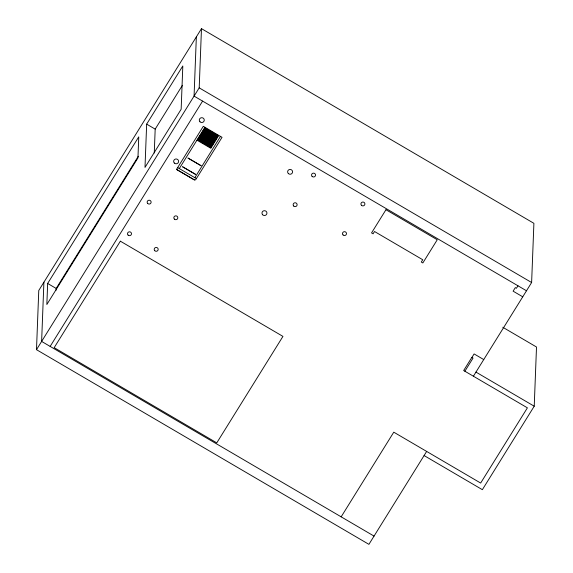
<?xml version="1.0" encoding="UTF-8"?>
<svg xmlns="http://www.w3.org/2000/svg" width="573" height="573" viewBox="0 0 573 573"><rect width="100%" height="100%" fill="white"/><g stroke="black" fill="none" stroke-linecap="round" stroke-linejoin="round"><path stroke-width="0.86" d="M426.656 451.431L368.912 544.35L36.493 349.68L38.771 290.475L201.474 28.65L533.9 223.32L531.622 282.525L473.398 376.217M43.899 282.217L41.621 341.422L374.047 536.099M47.652 283.456L46.843 304.521L137.95 157.912L138.759 136.847L47.652 283.456L56.175 288.448L56.111 290.203M146.659 124.133L144.998 167.423L181.154 109.25L182.816 65.959L146.659 124.133L155.183 129.126L154.266 152.984M196.346 36.901L194.068 96.106L526.494 290.783M194.405 179.915L176.505 169.436L203.286 126.325L222.045 137.312L195.887 179.406A1.239 1.203 2.2 0 1 194.405 179.915L176.677 169.486M36.493 349.68L199.203 87.855L201.474 28.65M198.222 139.568L211.007 147.039M198.473 139.153L211.265 146.624M199.246 137.914L212.031 145.392M199.504 137.499L212.289 144.976M199.755 137.09L212.547 144.561M200.013 136.675L212.805 144.152M200.271 136.267L213.063 143.737M200.529 135.851L213.314 143.322M200.786 135.436L213.571 142.913M201.037 135.027L213.829 142.498M201.266 134.669L214.051 142.14M201.488 134.311L214.273 141.782M201.739 133.896L214.531 141.373M201.997 133.48L214.789 140.958M202.255 133.072L215.047 140.543M203.021 131.833L215.813 139.303M203.279 131.418L216.071 138.895M203.537 131.009L216.329 138.48M203.795 130.594L216.587 138.072M204.052 130.178L216.838 137.656M204.31 129.77L217.095 137.241M204.561 129.355L217.353 136.832M204.819 128.946L217.611 136.417M205.077 128.531L217.862 136.023L210.749 147.469L197.964 139.977L205.077 128.517M424.092 455.556L482.359 489.679L534.229 406.214L536.507 347.009L502.772 327.255M56.175 288.448L138.315 156.271M155.183 129.126L182.415 85.305M50.152 346.414L202.598 101.099M179.299 168.569L204.948 127.299M194.849 177.673L220.498 136.403M341.157 516.839L393.773 432.171L480.661 483.053L527.404 407.84L463.679 370.523L471.815 357.43L473.012 358.132L464.875 371.225M471.901 357.48L474.107 353.935L483.741 359.572M517.971 285.791L516.423 288.269L515.32 287.617L513.114 291.17L522.748 296.807M199.203 87.855L531.622 282.525M177.644 167.603L196.396 178.583M475.962 372.092L534.229 406.214M197.162 140.278L210.8 148.278L218.492 135.887L204.855 127.894L197.162 140.292M198.731 138.723L211.523 146.23L198.731 138.723M198.989 138.315L211.781 145.814L198.989 138.315M202.513 132.642L215.298 140.149L202.513 132.642M202.77 132.227L215.555 139.733L202.77 132.227M120.359 241.183L54.184 347.661L216.773 442.872L282.947 336.394L120.359 241.183M182.629 166.8L195.622 174.407L182.629 166.8M188.044 158.084L201.037 165.697L188.044 158.084M385.958 209.725L371.548 232.917L373.08 233.82L374.52 231.506L422.745 259.748L421.313 262.062L422.845 262.957L437.256 239.765L385.958 209.725M361.477 205.306A1.991 1.927 2.2 0 0 364.822 204.511A1.991 1.927 2.2 0 0 362.43 202.097A1.991 1.927 2.2 0 0 361.477 205.306M293.698 206.029A1.991 1.927 2.2 0 0 297.043 205.234A1.991 1.927 2.2 0 0 294.651 202.821A1.991 1.927 2.2 0 0 293.698 206.029M312.113 176.398A1.991 1.927 2.2 0 0 315.458 175.603A1.991 1.927 2.2 0 0 313.066 173.189A1.991 1.927 2.2 0 0 312.113 176.398M343.062 234.944A1.991 1.927 2.2 0 0 346.407 234.142A1.991 1.927 2.2 0 0 344.015 231.728A1.991 1.927 2.2 0 0 343.062 234.944M147.705 203.479A1.991 1.927 2.2 0 0 151.05 202.677A1.991 1.927 2.2 0 0 148.658 200.271A1.991 1.927 2.2 0 0 147.705 203.479M128.073 235.073A1.991 1.927 2.2 0 0 131.418 234.271A1.991 1.927 2.2 0 0 129.025 231.864A1.991 1.927 2.2 0 0 128.073 235.073M154.76 250.702A1.991 1.927 2.2 0 0 158.105 249.907A1.991 1.927 2.2 0 0 155.713 247.493A1.991 1.927 2.2 0 0 154.76 250.702M174.393 219.108A1.991 1.927 2.2 0 0 177.737 218.306A1.991 1.927 2.2 0 0 175.345 215.899A1.991 1.927 2.2 0 0 174.393 219.108M199.984 121.784A2.485 2.414 2.2 0 0 204.167 120.781A2.485 2.414 2.2 0 0 201.173 117.766A2.485 2.414 2.2 0 0 199.984 121.784M288.312 173.504A2.485 2.414 2.2 0 0 292.495 172.509A2.485 2.414 2.2 0 0 289.501 169.493A2.485 2.414 2.2 0 0 288.312 173.504M262.663 214.775A2.485 2.414 2.2 0 0 266.846 213.779A2.485 2.414 2.2 0 0 263.859 210.764A2.485 2.414 2.2 0 0 262.663 214.775M174.335 163.054A2.485 2.414 2.2 0 0 178.518 162.052A2.485 2.414 2.2 0 0 175.531 159.036A2.485 2.414 2.2 0 0 174.335 163.054"/></g></svg>
